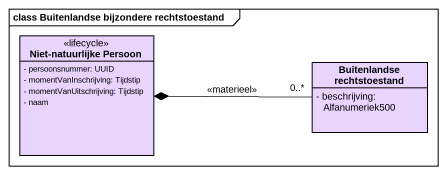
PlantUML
@startuml
mainframe class Buitenlandse bijzondere rechtstoestand
hide circle
hide empty members
skinparam classAttributeIconSize 0
class "Niet-natuurlijke Persoon" as Niet_natuurlijke_Persoon <<lifecycle>> #E9D4FE {
  - persoonsnummer: UUID
  - momentVanInschrijving: Tijdstip
  - momentVanUitschrijving: Tijdstip
  - naam
}
class "Buitenlandse rechtstoestand" as Buitenlandse_rechtstoestand #E9D4FE {
  - beschrijving: Alfanumeriek500
}
Buitenlandse_rechtstoestand "0..*" -left-* Niet_natuurlijke_Persoon : <<materieel>>
@enduml
